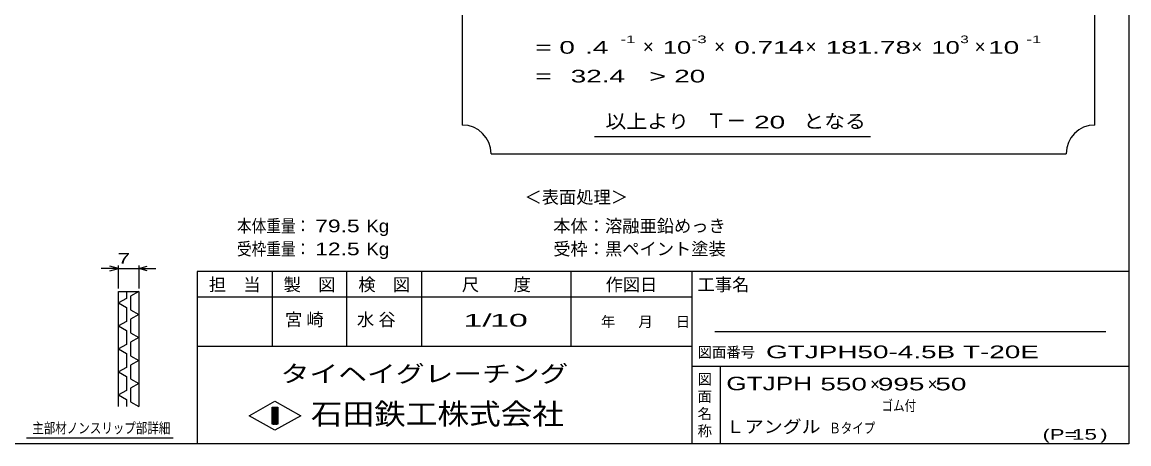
# Model space of a CAD drawing. Units: millimetres, scale not verified. Extents: x -1820 to 1731, y -1282 to 1054.
# Drawn here: x -194 to 1731, y -1146 to -413 of the extents above; entities that cross this region are included whole.
import ezdxf
from ezdxf.enums import TextEntityAlignment as Align

# ---------------------------------------------------------------- set-up
doc = ezdxf.new("R2010")
doc.units = ezdxf.units.MM
doc.header["$LTSCALE"] = 10
for name, color, linetype, lineweight in [('0_2', 150, 'Continuous', 25), ('22', 4, 'Continuous', 25), ('24', 2, 'Continuous', 25), ('32', 4, 'Continuous', 25)]:
    doc.layers.add(name, color=color, linetype=linetype, lineweight=lineweight)
doc.styles.add('ベクトル', font='')
doc.styles.get('ベクトル').set_extended_font_data('ベクトル')

msp = doc.modelspace()

# ---------------------------------------------------------------- linework, layer by layer
at = {"layer": '0_2'}
for p, q in [((1731, 1053.5), (1731, -1146.5)), ((1731, -846.5), (111, -846.5)), ((111, -846.5), (111, -1146.5)), ((241, -846.5), (241, -976.5)), ((371, -976.5), (371, -846.5)), ((501, -846.5), (501, -976.5)), ((761, -976.5), (761, -846.5)), ((971, -846.5), (971, -1146.5)), ((971, -891.5), (111, -891.5)), ((1691, -951.5), (1011, -951.5)), ((111, -976.5), (971, -976.5)), ((971, -1011.5), (1731, -1011.5)), ((1021, -1146.5), (1021, -1011.5)), ((201, -1097.5), (246, -1072.5)), ((246, -1072.5), (291, -1097.5)), ((241, -1082.5), (251, -1082.5)), ((241, -1112.5), (241, -1082.5)), ((241, -1082.5), (243, -1082.5)), ((243, -1082.5), (243, -1112.5)), ((245, -1112.5), (245, -1082.5)), ((245, -1082.5), (247, -1082.5)), ((247, -1082.5), (247, -1112.5)), ((249, -1112.5), (249, -1082.5)), ((249, -1082.5), (251, -1082.5)), ((251, -1082.5), (251, -1112.5)), ((251, -1082.5), (251, -1112.5)), ((246, -1122.5), (201, -1097.5)), ((251, -1112.5), (241, -1112.5)), ((243, -1112.5), (245, -1112.5)), ((291, -1097.5), (246, -1122.5)), ((247, -1112.5), (249, -1112.5)), ((1731, -1146.5), (-1729, -1146.5))]:
    msp.add_line(p, q, dxfattribs=at)
at = {"layer": '24', "color": 4}
for p, q in [((571.83, 958.01), (571.83, -591.99)), ((1671.83, -591.99), (1671.83, 958.01)), ((801.83, -611.99), (1281.83, -611.99)), ((621.83, -641.99), (1621.83, -641.99))]:
    msp.add_line(p, q, dxfattribs=at)
for centre, start, end in [((571.83, -641.99), 0, 90), ((1671.83, -641.99), 90, 180)]:
    msp.add_arc(centre, 50, start, end, dxfattribs=at)
at = {"layer": '32'}
for p, q in [((-26, -841.5), (-56, -841.5)), ((-26, -841.5), (-41, -837.5)), ((-41, -845.5), (-26, -841.5)), ((-26, -876.5), (-26, -836.5)), ((-26, -841.5), (9, -841.5)), ((9, -836.5), (9, -876.5)), ((9, -841.5), (24, -837.5)), ((24, -845.5), (9, -841.5)), ((9, -841.5), (39, -841.5)), ((-26, -881.5), (9, -881.5)), ((-26, -1081.5), (-26, -881.5)), ((-12, -881.5), (-12, -893.5)), ((9, -881.5), (-5, -889.5)), ((9, -881.5), (9, -1081.5)), ((-12, -893.5), (-26, -901.5)), ((-26, -901.5), (-12, -909.5)), ((-5, -889.5), (-5, -913.5)), ((-12, -909.5), (-12, -933.5)), ((-5, -913.5), (9, -921.5)), ((9, -921.5), (-5, -929.5)), ((-12, -933.5), (-26, -941.5)), ((-26, -941.5), (-12, -949.5)), ((-5, -929.5), (-5, -953.5)), ((-12, -949.5), (-12, -973.5)), ((-5, -953.5), (9, -961.5)), ((9, -961.5), (-5, -969.5)), ((-12, -973.5), (-26, -981.5)), ((-26, -981.5), (-12, -989.5)), ((-5, -969.5), (-5, -993.5)), ((-12, -989.5), (-12, -1013.5)), ((-5, -993.5), (9, -1001.5)), ((-12, -1013.5), (-26, -1021.5)), ((9, -1001.5), (-5, -1009.5)), ((-5, -1009.5), (-5, -1033.5)), ((-26, -1021.5), (-12, -1029.5)), ((-12, -1029.5), (-12, -1053.5)), ((-5, -1033.5), (9, -1041.5)), ((-12, -1053.5), (-26, -1061.5)), ((9, -1041.5), (-5, -1049.5)), ((-5, -1049.5), (-5, -1073.5)), ((-26, -1061.5), (-12, -1069.5)), ((-12, -1069.5), (-12, -1081.5)), ((-5, -1073.5), (9, -1081.5)), ((69, -1136.5), (-186, -1136.5))]:
    msp.add_line(p, q, dxfattribs=at)

# ---------------------------------------------------------------- texts
at = {"layer": '0_2', "style": 'ベクトル'}
for s, height, p in [('担\u3000当', 21.99, (131, -869.5)), ('製\u3000図', 21.99, (261, -869.5)), ('検\u3000図', 21.99, (391, -869.5)), ('尺\u3000\u3000度', 21.99, (571, -869.5)), ('作図日', 21.99, (821, -869.5)), ('工事名', 21.99, (981, -869.5)), ('年', 18.33, (813, -934)), ('月', 18.33, (878, -934)), ('日', 18.33, (943, -934)), ('図面番号', 18.33, (981, -987)), ('図', 18.33, (981, -1034)), ('面', 18.33, (981, -1064)), ('名', 18.33, (981, -1094)), ('称', 18.33, (981, -1124))]:
    msp.add_text(s, height=height, dxfattribs=at).set_placement(p, align=Align.MIDDLE_LEFT)
at = {"layer": '0_2', "color": 222, "style": 'ベクトル'}
for s, height, width, p in [('タイヘイグレーチング', 29.33, 1.25, (256, -1024.5)), ('石田鉄工株式会社', 36.66, 1.1, (308.5, -1094.5))]:
    msp.add_text(s, height=height, dxfattribs=dict(at, width=width)).set_placement(p, align=Align.MIDDLE_LEFT)
at = {"layer": '22', "color": 2, "style": 'ベクトル'}
for s, p in [('＜表面処理＞', (680, -717.5)), ('本体：', (730, -767.5)), ('溶融亜鉛めっき', (820, -767.5)), ('受枠：', (730, -807.5)), ('黒ペイント塗装', (820, -807.5)), ('×', (1281, -1042.5)), ('×', (1381, -1042.5))]:
    msp.add_text(s, height=21.99, dxfattribs=at).set_placement(p, align=Align.MIDDLE_LEFT)
for s, height, width, p in [('本体重量：', 21.99, 0.85, (180, -767.5)), (' 79.5', 21.99, 1.35, (305, -767.5)), ('Kg', 21.99, 1.1, (405, -767.5)), ('受枠重量：', 21.99, 0.85, (180, -807.5)), (' 12.5', 21.99, 1.35, (305, -807.5)), ('Kg', 21.99, 1.1, (405, -807.5)), ('1/', 21.99, 2, (574, -931.5)), (' 10 ', 21.99, 2, (604, -931.5)), ('GTJPH50-4.5B T-20E               ', 21.99, 1.65, (1100, -986.5)), ('GTJPH', 23.46, 1.45, (1031, -1041.5)), (' 550 ', 21.99, 1.65, (1181, -1042.5)), (' 995 ', 21.99, 1.65, (1281, -1042.5)), (' 50 ', 21.99, 1.65, (1381, -1042.5)), ('ゴム付', 18.33, 0.8, (1301, -1080)), ('Ｌアングル', 21.99, 1.1, (1030, -1116.5)), ('Ｂタイプ', 18.33, 0.8, (1210, -1119)), ('(P=', 18.33, 1.55, (1581, -1130)), (' 15 ', 18.33, 1.6, (1621, -1130)), (')', 18.33, 1.6, (1681, -1130))]:
    msp.add_text(s, height=height, dxfattribs=dict(at, width=width)).set_placement(p, align=Align.MIDDLE_LEFT)
at = {"layer": '22', "color": 2, "char_height": 21.99, "attachment_point": 4, "style": 'ベクトル'}
for s, insert in [('\\T1.25;宮崎\u3000', (263.5, -931.5)), ('\\T1.25;水谷\u3000', (388.5, -931.5))]:
    msp.add_mtext(s, dxfattribs=dict(at, insert=insert))
at = {"layer": '24', "style": 'ベクトル'}
for s, height, width, p in [('-1', 13.2, 1.65, (846.83, -442.99)), ('-3', 13.2, 1.65, (970.83, -442.99)), ('3', 13.2, 1.5, (1437.83, -442.99)), ('-1', 13.2, 1.65, (1552.83, -442.99)), ('  = 0', 21.99, 1.65, (671.83, -456.99)), (' .4 ', 21.99, 1.65, (771.83, -456.99)), ('10', 21.99, 1.5, (920.83, -456.99)), ('0.714', 21.99, 1.65, (1044.83, -456.99)), ('181.78', 21.99, 1.65, (1203.83, -456.99)), ('10', 21.99, 1.5, (1387.83, -456.99)), (' 10 ', 21.99, 1.65, (1472.83, -456.99)), (' 32.4', 21.99, 1.65, (746.83, -506.99)), ('>', 21.99, 1.7, (896.83, -506.99)), (' 20 ', 21.99, 1.65, (926.83, -506.99)), ('  =', 21.99, 1.65, (671.83, -506.99)), ('以上より\u3000', 24.19, 1.1, (820.83, -585.49)), (' 20 ', 21.99, 1.65, (1065.83, -586.99)), ('となる', 24.19, 1.1, (1164.83, -585.49))]:
    msp.add_text(s, height=height, dxfattribs=dict(at, width=width)).set_placement(p, align=Align.MIDDLE_LEFT)
for s, height, p in [('×', 24.19, (885.83, -455.49)), ('×', 24.19, (1009.83, -455.49)), ('×', 24.19, (1168.83, -455.49)), ('×', 24.19, (1352.83, -455.49)), ('×', 24.19, (1462.83, -455.49)), ('Ｔ－', 25.66, (995.83, -584.49))]:
    msp.add_text(s, height=height, dxfattribs=at).set_placement(p, align=Align.MIDDLE_LEFT)
at = {"layer": '32', "color": 2, "style": 'ベクトル'}
for s, width, p in [(' 7 ', 1.6, (-38.5, -824)), ('主部材ノンスリップ部詳細', 0.8, (-176, -1119))]:
    msp.add_text(s, height=18.33, dxfattribs=dict(at, width=width)).set_placement(p, align=Align.MIDDLE_LEFT)

doc.saveas('drawing.dxf')
